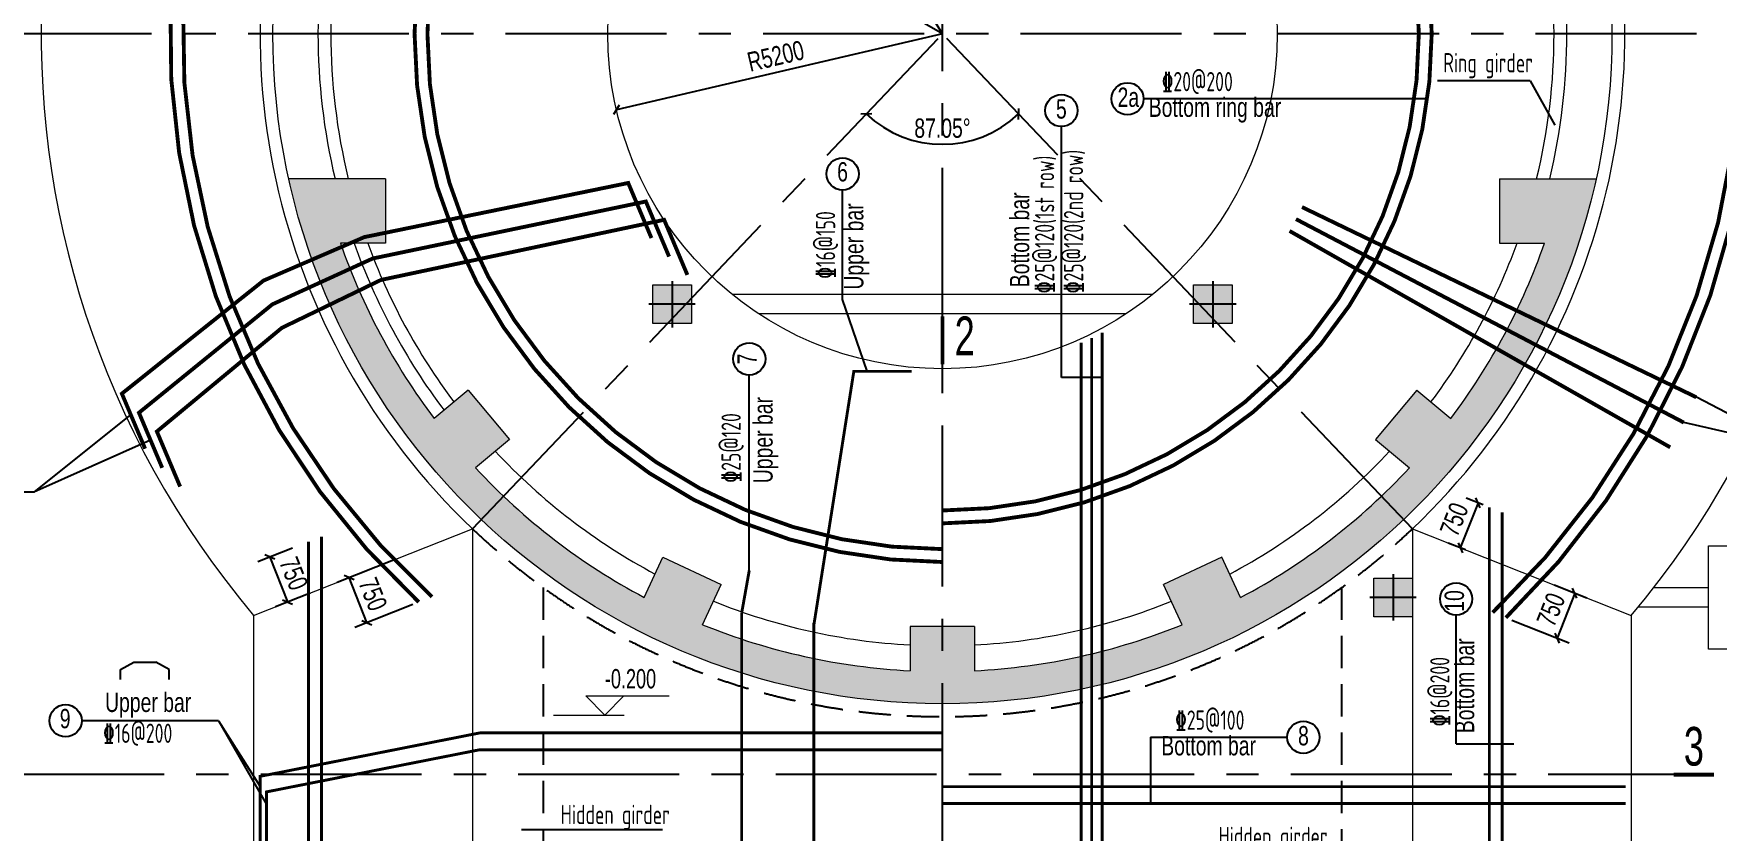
# Model space of a CAD drawing. Extents: x -84745 to 85, y -317996 to 13282.
# Drawn here: x -71066 to -44913, y -83177 to -70797 of the extents above; entities that cross this region are included whole.
import ezdxf
from ezdxf.enums import TextEntityAlignment as Align

# ---------------------------------------------------------------- set-up
doc = ezdxf.new("R2010")
doc.units = 0
doc.header["$LTSCALE"] = 2000
doc.header["$MEASUREMENT"] = 0
doc.linetypes.add('CENTER', pattern=[2, 1.25, -0.25, 0.25, -0.25])
doc.linetypes.add('HIDDEN', pattern=[0.375, 0.25, -0.125])
doc.layers.get('0').update_dxf_attribs({"linetype": 'CONTINUOUS'})
doc.layers.get('DEFPOINTS').update_dxf_attribs({"linetype": 'CONTINUOUS'})
for name, color, linetype in [('6', 1, 'CONTINUOUS'), ('S_01', 3, 'CONTINUOUS'), ('S_02_AXIS', 151, 'CENTER'), ('S_03_HIDD', 4, 'HIDDEN'), ('S_04', 2, 'CONTINUOUS'), ('S_05_DIMS', 7, 'CONTINUOUS'), ('S_07_LSHOW', 6, 'CONTINUOUS'), ('S_08_HATCH', 9, 'CONTINUOUS')]:
    doc.layers.add(name, color=color, linetype=linetype)
doc.layers.add('S_01_OUTL', color=3, linetype='CONTINUOUS', lineweight=0)
doc.layers.add('S_04_TEXT', color=2, linetype='CONTINUOUS', lineweight=0)
doc.styles.add('FS', font='kstxt.shx', dxfattribs={"width": 0.75, "bigfont": 'kshz.shx'})
doc.styles.add('KS', font='kstxt.shx', dxfattribs={"width": 0.75, "bigfont": 'kshz.shx'})
doc.styles.add('样3', font='tssdeng.shx', dxfattribs={"width": 0.7, "height": 300, "bigfont": 'tssdchn.shx'})
doc.dimstyles.new('KSDIM1', dxfattribs={"dimtxt": 300, "dimasz": 120, "dimexe": 200, "dimexo": 100, "dimgap": 100, "dimtad": 1, "dimdec": 0, "dimzin": 14, "dimdsep": 46, "dimtxsty": 'KS', "dimblk1": 'OBLIQUE', "dimblk2": 'OBLIQUE', "dimsah": 1, "dimcen": -900, "dimclrd": 7, "dimclre": 7, "dimclrt": 2, "dimazin": 3, "dimtfac": 1, "dimtdec": 0, "dimtix": 1, "dimtmove": 2, "dimatfit": 2, "dimfxl": 1, "dimtolj": 1, "dimtzin": 14, "dimlwd": -3, "dimarcsym": 0})

# ---------------------------------------------------------------- blocks, each defined once
blk = doc.blocks.new('_OBLIQUE')
at = {"color": 1}
blk.add_line((-0.5, -0.5), (0.5, 0.5), dxfattribs=at)
blk = doc.blocks.new('*D151')
at = {"layer": 'DEFPOINTS', "color": 0, "transparency": 16777216}
for p in [(-65967, -65616), (-56950, -70797)]:
    blk.add_point(p, dxfattribs=at)
at = {"layer": 'S_05_DIMS', "color": 7, "lineweight": -3, "transparency": 16777216}
blk.add_line((-56950, -70797), (-65967, -65616), dxfattribs=at)
at = {"layer": 'S_05_DIMS', "color": 7, "linetype": 'ByBlock', "lineweight": -3, "transparency": 16777216, "xscale": 120, "yscale": 120, "zscale": 120, "rotation": 150.1200263337986}
blk.add_blockref('_OBLIQUE', (-65967, -65616), dxfattribs=at)
at = {"layer": 'S_05_DIMS', "color": 2, "transparency": 16777216, "insert": (-61334, -67990), "char_height": 300, "attachment_point": 5, "rotation": 330.12, "style": 'KS'}
blk.add_mtext('\\A1;R10400', dxfattribs=at)
blk = doc.blocks.new('*D152')
at = {"layer": 'DEFPOINTS', "color": 0, "transparency": 16777216}
for p in [(-56950, -70797), (-62014, -71979)]:
    blk.add_point(p, dxfattribs=at)
at = {"layer": 'S_05_DIMS', "color": 7, "lineweight": -3, "transparency": 16777216}
blk.add_line((-56950, -70797), (-62014, -71979), dxfattribs=at)
at = {"layer": 'S_05_DIMS', "color": 7, "linetype": 'ByBlock', "lineweight": -3, "transparency": 16777216, "xscale": 120, "yscale": 120, "zscale": 120, "rotation": 193.1307914309726}
blk.add_blockref('_OBLIQUE', (-62014, -71979), dxfattribs=at)
at = {"layer": 'S_05_DIMS', "color": 2, "transparency": 16777216, "insert": (-59539, -71145), "char_height": 300, "attachment_point": 5, "rotation": 13.1308, "style": 'KS'}
blk.add_mtext('\\A1;R5200', dxfattribs=at)
blk = doc.blocks.new('*D153')
at = {"layer": 'DEFPOINTS', "color": 0, "transparency": 16777216}
for p in [(-64318, -58893), (-56950, -70797)]:
    blk.add_point(p, dxfattribs=at)
at = {"layer": 'S_05_DIMS', "color": 7, "lineweight": -3, "transparency": 16777216}
blk.add_line((-56950, -70797), (-64318, -58893), dxfattribs=at)
at = {"layer": 'S_05_DIMS', "color": 7, "linetype": 'ByBlock', "lineweight": -3, "transparency": 16777216, "xscale": 120, "yscale": 120, "zscale": 120, "rotation": 121.7566481055303}
blk.add_blockref('_OBLIQUE', (-64318, -58893), dxfattribs=at)
at = {"layer": 'S_05_DIMS', "color": 2, "transparency": 16777216, "insert": (-60421, -64714), "char_height": 300, "attachment_point": 5, "rotation": 301.7566, "style": 'KS'}
blk.add_mtext('\\A1;R14000', dxfattribs=at)
blk = doc.blocks.new('jxZ_W600XH600')
at = {"layer": 'S_07_LSHOW'}
blk.add_hatch(color=256, dxfattribs=at).paths.add_polyline_path([(-294, 294), (294, 294), (294, -294), (-294, -294)])
at = {"layer": 'S_01_OUTL'}
blk.add_lwpolyline([(-300, 300), (300, 300), (300, -300), (-300, -300), (-300, 300)], dxfattribs=at)
at = {"layer": 'S_02_AXIS'}
for p, q in [((0, 360), (0, -360)), ((360, 0), (-360, 0))]:
    blk.add_line(p, q, dxfattribs=at)
blk = doc.blocks.new('*D157')
at = {"layer": 'DEFPOINTS', "color": 0, "transparency": 16777216}
for p in [(-56950, -70797), (-56950, -70797), (-57380, -72460), (-64250, -78483), (-49650, -78483)]:
    blk.add_point(p, dxfattribs=at)
at = {"layer": 'S_05_DIMS', "color": 7, "lineweight": -3, "transparency": 16777216}
blk.add_arc((-56950, -70797), 1717, 226.4743, 313.5257, dxfattribs=at)
at = {"layer": 'S_05_DIMS', "color": 7, "linetype": 'ByBlock', "lineweight": -3, "transparency": 16777216, "xscale": 120, "yscale": 120, "zscale": 120}
for p, rotation in [((-58132, -72043), 136.4743495898798), ((-55767, -72043), 43.52565041012024)]:
    blk.add_blockref('_OBLIQUE', p, dxfattribs=dict(at, rotation=rotation))
at = {"layer": 'S_05_DIMS', "color": 2, "transparency": 16777216, "insert": (-56950, -72265), "char_height": 300, "attachment_point": 5, "style": 'KS'}
blk.add_mtext('\\A1;87.05%%d', dxfattribs=at)
blk = doc.blocks.new('*D164')
at = {"layer": 'DEFPOINTS', "color": 0, "transparency": 16777216}
for p in [(-65360, -78922), (-66167, -79240), (-65085, -79619)]:
    blk.add_point(p, dxfattribs=at)
at = {"layer": 'S_05_DIMS', "color": 7, "lineweight": -2, "transparency": 16777216}
for p, q in [((-65453, -78958), (-66353, -79314)), ((-65178, -79656), (-66077, -80011))]:
    blk.add_line(p, q, dxfattribs=at)
at = {"layer": 'S_05_DIMS', "color": 7, "lineweight": -3, "transparency": 16777216}
blk.add_line((-65891, -79938), (-66167, -79240), dxfattribs=at)
at = {"layer": 'S_05_DIMS', "color": 7, "linetype": 'ByBlock', "lineweight": -3, "transparency": 16777216, "xscale": 120, "yscale": 120, "zscale": 120}
for p, rotation in [((-66167, -79240), 111.5480118703559), ((-65891, -79938), 291.5480118703559)]:
    blk.add_blockref('_OBLIQUE', p, dxfattribs=dict(at, rotation=rotation))
at = {"layer": 'S_05_DIMS', "color": 2, "transparency": 16777216, "insert": (-65797, -79497), "char_height": 300, "attachment_point": 5, "rotation": 291.548, "style": 'KS'}
blk.add_mtext('\\A1;750', dxfattribs=at)
blk = doc.blocks.new('*D165')
at = {"layer": 'DEFPOINTS', "color": 0, "transparency": 16777216}
for p in [(-47540, -79316), (-48199, -79862), (-47403, -80177)]:
    blk.add_point(p, dxfattribs=at)
at = {"layer": 'S_05_DIMS', "color": 7, "lineweight": -2, "transparency": 16777216}
for p, q in [((-47447, -79353), (-46941, -79553)), ((-48106, -79899), (-47217, -80250))]:
    blk.add_line(p, q, dxfattribs=at)
at = {"layer": 'S_05_DIMS', "color": 7, "lineweight": -3, "transparency": 16777216}
blk.add_line((-47127, -79479), (-47403, -80177), dxfattribs=at)
at = {"layer": 'S_05_DIMS', "color": 7, "linetype": 'ByBlock', "lineweight": -3, "transparency": 16777216, "xscale": 120, "yscale": 120, "zscale": 120}
for p, rotation in [((-47127, -79479), 68.45198812964351), ((-47403, -80177), 248.4519881296435)]:
    blk.add_blockref('_OBLIQUE', p, dxfattribs=dict(at, rotation=rotation))
at = {"layer": 'S_05_DIMS', "color": 2, "transparency": 16777216, "insert": (-47497, -79736), "char_height": 300, "attachment_point": 5, "rotation": 68.452, "style": 'KS'}
blk.add_mtext('\\A1;750', dxfattribs=at)
blk = doc.blocks.new('*D168')
at = {"layer": 'DEFPOINTS', "color": 0, "transparency": 16777216}
for p in [(-66953, -78744), (-66678, -79442), (-67122, -79617)]:
    blk.add_point(p, dxfattribs=at)
at = {"layer": 'S_05_DIMS', "color": 7, "lineweight": -2, "transparency": 16777216}
for p, q in [((-67046, -78781), (-67583, -78993)), ((-66771, -79479), (-67308, -79691))]:
    blk.add_line(p, q, dxfattribs=at)
at = {"layer": 'S_05_DIMS', "color": 7, "lineweight": -3, "transparency": 16777216}
blk.add_line((-67397, -78920), (-67122, -79617), dxfattribs=at)
at = {"layer": 'S_05_DIMS', "color": 7, "linetype": 'ByBlock', "lineweight": -3, "transparency": 16777216, "xscale": 120, "yscale": 120, "zscale": 120}
for p, rotation in [((-67397, -78920), 111.5480118703598), ((-67122, -79617), 291.5480118703598)]:
    blk.add_blockref('_OBLIQUE', p, dxfattribs=dict(at, rotation=rotation))
at = {"layer": 'S_05_DIMS', "color": 2, "transparency": 16777216, "insert": (-67027, -79177), "char_height": 300, "attachment_point": 5, "rotation": 291.548, "style": 'KS'}
blk.add_mtext('\\A1;750', dxfattribs=at)
blk = doc.blocks.new('*D171')
at = {"layer": 'DEFPOINTS', "color": 0, "transparency": 16777216}
for p in [(-48455, -78148), (-48906, -78777), (-48731, -78846)]:
    blk.add_point(p, dxfattribs=at)
at = {"layer": 'S_05_DIMS', "color": 7, "lineweight": -3, "transparency": 16777216}
blk.add_line((-48630, -78079), (-48906, -78777), dxfattribs=at)
at = {"layer": 'S_05_DIMS', "color": 7, "lineweight": -2, "transparency": 16777216}
for p, q in [((-48548, -78112), (-48816, -78006)), ((-48824, -78809), (-49092, -78703))]:
    blk.add_line(p, q, dxfattribs=at)
at = {"layer": 'S_05_DIMS', "color": 7, "linetype": 'ByBlock', "lineweight": -3, "transparency": 16777216, "xscale": 120, "yscale": 120, "zscale": 120}
for p, rotation in [((-48630, -78079), 68.45198812964412), ((-48906, -78777), 248.4519881296441)]:
    blk.add_blockref('_OBLIQUE', p, dxfattribs=dict(at, rotation=rotation))
at = {"layer": 'S_05_DIMS', "color": 2, "transparency": 16777216, "insert": (-49000, -78336), "char_height": 300, "attachment_point": 5, "rotation": 68.452, "style": 'KS'}
blk.add_mtext('\\A1;750', dxfattribs=at)

msp = doc.modelspace()

# ---------------------------------------------------------------- hatches: boundary and pattern name
at = {"layer": 'S_08_HATCH'}
h = msp.add_hatch(color=6, dxfattribs=at)
h.dxf.hatch_style = 1
h.paths.add_polyline_path([(-66385.188, -73047.361), (-65603.443, -73047.361), (-65603.443, -74047.361), (-66089.087, -74047.361), (-66301.086, -74047.361, 0.078440306), (-64845.305, -76769.815), (-64691.896, -76641.089), (-64318.752, -76327.985), (-63675.964, -77094.029), (-64049.108, -77407.134), (-64202.517, -77535.859, 0.084016658), (-61581.484, -79547.048), (-61496.851, -79365.55), (-61290.991, -78924.083), (-60384.683, -79346.701), (-60590.543, -79788.168), (-60675.177, -79969.666, 0.084016658), (-57449.749, -80684.726), (-57449.749, -80484.466), (-57449.749, -79997.361), (-56449.749, -79997.361), (-56449.749, -80484.466), (-56449.749, -80684.726, 0.084016658), (-53224.322, -79969.666), (-53308.956, -79788.168), (-53514.815, -79346.701), (-52608.507, -78924.083), (-52402.648, -79365.55), (-52318.014, -79547.048, 0.084016658), (-49696.982, -77535.859), (-49850.39, -77407.134), (-50223.534, -77094.029), (-49580.747, -76327.985), (-49207.603, -76641.089), (-49054.194, -76769.815, 0.078440306), (-47598.412, -74047.361), (-47810.411, -74047.361), (-48296.055, -74047.361), (-48296.055, -73047.361), (-47514.311, -73047.361), (-46796.055, -73047.361, -0.80266355), (-67103.443, -73047.361)])

# ---------------------------------------------------------------- linework, layer by layer
for p, q in [((-47822.188, -71530.181), (-49257.647, -71530.181)), ((-47822.188, -71530.181), (-47439.789, -72215.502)), ((-49417.192, -71807.598), (-53825.012, -71807.598)), ((-55102.416, -76135.165), (-55102.416, -72239.656)), ((-58501.041, -74923.203), (-58501.041, -73223.75)), ((-58118.308, -76037.49), (-58501.041, -74923.203)), ((-59950.762, -79129.126), (-59950.762, -76095.378)), ((-54468.904, -76135.165), (-55102.416, -76135.165)), ((-43740.139, -77219.536), (-45238.354, -76440.342)), ((-69559.03, -76708.667), (-71061.873, -77911.91)), ((-43740.139, -77219.536), (-45435.273, -76831.998)), ((-69250.125, -77107.922), (-71061.873, -77911.91)), ((-71061.873, -77911.91), (-74340.026, -77911.91)), ((-48970.683, -81820.576), (-48970.683, -79820.381)), ((-68196.115, -81460.608), (-70320.372, -81460.608)), ((-68196.115, -81460.608), (-67549.386, -82483.659)), ((-68196.115, -81460.608), (-67450.794, -82762.8)), ((-53717.289, -81717.532), (-51593.032, -81717.532)), ((-53717.289, -81717.532), (-53717.289, -82744.242)), ((-48970.683, -81820.576), (-48075.414, -81820.576)), ((-63486.901, -83147.22), (-61299.313, -83147.22))]:
    msp.add_line(p, q)
for centre in [(-54075.012, -71807.598), (-55102.416, -71989.656), (-58501.041, -72973.75), (-59950.762, -75845.378), (-48970.683, -79570.381), (-70570.372, -81460.608), (-51343.032, -81717.532)]:
    msp.add_circle(centre, 250)
at = {"layer": '6', "const_width": 60}
for points in [[(-56949.749, -58197.361, -0.674567934), (-48198.534, -79862.472)], [(-56949.749, -58397.361, -0.677244763), (-48403.242, -79781.637)], [(-56949.749, -58797.361, 0.682918157), (-65084.661, -79619.107)], [(-56949.749, -58997.361, 0.685928252), (-64877.683, -79537.376)], [(-56949.749, -62597.361, 1), (-56949.749, -78997.361)], [(-56949.749, -62797.361, 1), (-56949.749, -78797.361)], [(-56949.749, -63197.361, -1), (-56949.749, -78397.361)], [(-56949.749, -63397.361, -1), (-56949.749, -78197.361)]]:
    msp.add_lwpolyline(points, format="xyb", dxfattribs=at)
at = {"layer": '6'}
for points in [[(-61469.825, -73969.277, 60, 60, 0), (-61830.782, -73114.164, 60, 60, 0), (-65930.633, -73954.486, 60, 60, 0), (-67496.262, -74629.433, 60, 60, 0), (-69696.073, -76384.012, 60, 60, 0), (-69335.115, -77239.124, 60, 0, 0)], [(-61196.044, -74256.823, 60, 60, 0), (-61557.002, -73401.71, 60, 60, 0), (-65800.672, -74286.719, 60, 60, 0), (-67357.865, -74997.565, 60, 60, 0), (-69430.604, -76680.366, 60, 60, 0), (-69069.646, -77535.478, 60, 60, 0)], [(-60911.986, -74541.175, 60, 60, 0), (-61272.944, -73686.063, 60, 60, 0), (-65670.711, -74618.953, 60, 60, 0), (-67209.743, -75361.892, 60, 60, 0), (-69152.438, -76971.236, 60, 60, 0), (-68791.481, -77826.349, 60, 60, 0)]]:
    msp.add_lwpolyline(points, format="xyseb", dxfattribs=at)
at = {"layer": '6', "const_width": 60}
for points in [[(-51364.315, -73488.628), (-45238.354, -76440.342)], [(-51458.23, -73675.418), (-45435.273, -76831.998)], [(-51558.39, -73858.936), (-45645.285, -77216.792)]]:
    msp.add_lwpolyline(points, dxfattribs=at)
at = {"layer": '6', "ltscale": 20, "const_width": 45}
for points in [[(-54793.904, -75595.27), (-54793.904, -88999.451)], [(-54631.404, -75518.894), (-54631.404, -89075.827)], [(-54468.904, -75435.573), (-54468.904, -89159.149)], [(-57428.919, -76037.49), (-58326.301, -76037.49), (-58947.486, -79976.765)], [(-48455.487, -78148.295), (-48455.487, -86446.427)], [(-48255.487, -78227.27), (-48255.487, -86367.451)], [(-66796.225, -78682.255), (-66796.225, -85912.467)], [(-66596.225, -78603.279), (-66596.225, -85991.442)], [(-59950.762, -79129.126), (-59950.762, -79129.126), (-60068.137, -79786.654)], [(-60068.137, -79786.654), (-60068.137, -84857.692), (-59816.793, -85567.32), (-59816.793, -85567.32)], [(-60068.137, -79821.687), (-60068.137, -84822.66)], [(-58947.486, -79941.733), (-58947.486, -84652.989), (-58854.007, -85326.999)], [(-56949.749, -82483.377), (-46338.016, -82483.377)], [(-46338.016, -82744.242), (-56949.749, -82744.242)]]:
    msp.add_lwpolyline(points, dxfattribs=at)
at = {"layer": '6', "ltscale": 20}
for points in [[(-56949.749, -81649.931, 45, 45, 0), (-64137.387, -81649.931, 45, 45, 0), (-67549.386, -82323.916, 45, 45, 0), (-67549.386, -83468.438, 45, 0, 0)], [(-56949.749, -81910.795, 45, 45, 0), (-64137.387, -81910.795, 45, 45, 0), (-67450.794, -82565.305, 45, 45, 0), (-67450.794, -83845.588, 45, 0, 0)]]:
    msp.add_lwpolyline(points, format="xyseb", dxfattribs=at)
at = {"layer": 'S_01'}
for p, q in [((-69714.96, -80663.41), (-69508.62, -80549.071)), ((-69508.62, -80549.071), (-69169.376, -80549.071)), ((-68963.035, -80663.41), (-69169.376, -80549.071)), ((-69714.96, -80818.907), (-69714.96, -80663.41)), ((-68963.035, -80818.907), (-68963.035, -80663.41))]:
    msp.add_line(p, q, dxfattribs=at)
at = {"layer": 'S_01', "const_width": 60}
for points in [[(-56949.749, -75927.861), (-56949.749, -75182.245)], [(-45592.067, -82297.361), (-44967.067, -82297.361)]]:
    msp.add_lwpolyline(points, dxfattribs=at)
at = {"layer": 'S_01_OUTL'}
for p, q in [((-65603.443, -73047.361), (-67103.443, -73047.361)), ((-65603.443, -73047.361), (-65603.443, -74047.361)), ((-48296.055, -73047.361), (-46796.055, -73047.361)), ((-48296.055, -73047.361), (-48296.055, -74047.361)), ((-65603.443, -74047.361), (-66301.086, -74047.361)), ((-48296.055, -74047.361), (-47598.412, -74047.361)), ((-53688.231, -74847.361), (-60211.267, -74847.361)), ((-54100.627, -75147.361), (-59798.872, -75147.361)), ((-64318.752, -76327.985), (-64845.305, -76769.815)), ((-64318.752, -76327.985), (-63675.964, -77094.029)), ((-49580.747, -76327.985), (-50223.534, -77094.029)), ((-49580.747, -76327.985), (-49054.194, -76769.815)), ((-63675.964, -77094.029), (-64202.517, -77535.859)), ((-50223.534, -77094.029), (-49696.982, -77535.859)), ((-67649.749, -79825.65), (-64249.749, -78483.062)), ((-64249.749, -78483.062), (-64249.749, -86111.66)), ((-49649.749, -78483.062), (-49649.749, -86111.66)), ((-49649.749, -78483.062), (-46249.749, -79825.65)), ((-61581.484, -79547.048), (-61290.991, -78924.083)), ((-61290.991, -78924.083), (-60384.683, -79346.701)), ((-52608.507, -78924.083), (-53514.815, -79346.701)), ((-52318.014, -79547.048), (-52608.507, -78924.083)), ((-60675.177, -79969.666), (-60384.683, -79346.701)), ((-53224.322, -79969.666), (-53514.815, -79346.701)), ((-45049.749, -79397.361), (-45902.578, -79397.361)), ((-45049.749, -79697.361), (-46142.807, -79697.361)), ((-67649.749, -79825.65), (-67649.749, -84769.072)), ((-57449.749, -79997.361), (-57449.749, -80684.726)), ((-56449.749, -79997.361), (-57449.749, -79997.361)), ((-56449.749, -79997.361), (-56449.749, -80684.726)), ((-46249.749, -79825.65), (-46249.749, -84769.072))]:
    msp.add_line(p, q, dxfattribs=at)
msp.add_lwpolyline([(-45049.749, -78747.361), (-43449.749, -78747.361), (-43449.749, -80347.361), (-45049.749, -80347.361)], close=True, dxfattribs=at)
for radius in [10400, 5200]:
    msp.add_circle((-56949.749, -70797.361), radius, dxfattribs=at)
for radius, start, end in [(14000, 319.8434878, 220.1565122), (10600, 313.5256504, 226.4743496), (9700, 166.5875802, 193.4124198), (9500, 166.2997665, 193.7002335), (9500, 346.2997665, 13.7002335), (9700, 346.5875802, 13.4124198), (9900, 199.1645833, 217.1050421), (9700, 199.5756725, 217.0452999), (9500, 200.0051901, 216.9830387), (9500, 323.0169613, 339.9948099), (9900, 322.8949579, 340.8354167), (9500, 223.0169613, 241.9830387), (9500, 298.0169613, 316.9830387), (9900, 222.8949579, 242.1050421), (9900, 297.8949579, 317.1050421), (9500, 248.0169613, 266.9830387), (9500, 273.0169613, 291.9830387), (9900, 247.8949579, 267.1050421), (9900, 272.8949579, 292.1050421)]:
    msp.add_arc((-56949.749, -70797.361), radius, start, end, dxfattribs=at)
at = {"layer": 'S_02_AXIS'}
for p, q in [((-56949.749, -111377.813), (-56949.749, -55584.736)), ((-41236.177, -70797.361), (-72663.321, -70797.361)), ((-64249.749, -78483.062), (-56949.749, -70797.361)), ((-49649.749, -78483.062), (-56949.749, -70797.361)), ((-37039.702, -82297.361), (-72325.98, -82297.361))]:
    msp.add_line(p, q, dxfattribs=at)
at = {"layer": 'S_03_HIDD'}
for p, q in [((-63149.749, -79395.035), (-63149.749, -85199.687)), ((-50749.749, -79395.035), (-50749.749, -85199.687))]:
    msp.add_line(p, q, dxfattribs=at)
msp.add_arc((-56949.749, -70797.361), 10600, 226.4743496, 313.5256504, dxfattribs=at)
at = {"layer": 'S_04_TEXT'}
for points in [[(-61896.546, -81076.342), (-62193.531, -81373.326), (-62490.516, -81076.342), (-61196.546, -81076.342)], [(-62993.531, -81373.326), (-61893.531, -81373.326)]]:
    msp.add_lwpolyline(points, dxfattribs=at)

# ---------------------------------------------------------------- block references
for p in [(-61149.749, -74997.361), (-52749.749, -74997.361), (-49949.749, -79547.361)]:
    msp.add_blockref('jxZ_W600XH600', p)

# ---------------------------------------------------------------- texts
for s, style, width, p in [('Ring girder', '样3', 0.7, (-49170.798, -71397.894)), ('%%13220@200', '样3', 0.7, (-53542.226, -71690.978)), ('2a', 'FS', 0.75, (-54229.452, -71933.121)), ('5', 'FS', 0.75, (-55186.444, -72115.18)), ('Bottom ring bar', 'FS', 0.75, (-53745.043, -72088.431)), ('6', 'FS', 0.75, (-58585.069, -73090.534)), ('Upper bar', 'FS', 0.75, (-69956.964, -81324.601)), ('9', 'FS', 0.75, (-70660.593, -81577.392)), ('%%13225@100', '样3', 0.7, (-53333.946, -81600.912)), ('%%13216@200', '样3', 0.7, (-69986.965, -81805.46)), ('8', 'FS', 0.75, (-51425.888, -81843.055)), ('Bottom bar', 'FS', 0.75, (-53550.975, -81998.365)), ('Hidden girder', '样3', 0.7, (-62879.28, -83065.334)), ('Hidden girder', '样3', 0.7, (-52660.661, -83406.506))]:
    msp.add_text(s, height=300, dxfattribs=dict(style=style, width=width)).set_placement(p)
for s, style, width, p in [('%%13225@120(2nd row)', '样3', 0.7, (-54763.372, -74823.861)), ('%%13225@120(1st row)', '样3', 0.7, (-55212.669, -74823.861)), ('Upper bar', 'FS', 0.75, (-58178.264, -74768.941)), ('Bottom bar', 'FS', 0.75, (-55602.196, -74732.847)), ('%%13216@150', '样3', 0.7, (-58615.816, -74598.868)), ('7', 'FS', 0.75, (-59833.978, -75929.406)), ('Upper bar', 'FS', 0.75, (-59587.923, -77773.962)), ('%%13225@120', '样3', 0.7, (-60082.114, -77761.99)), ('10', 'FS', 0.75, (-48848.806, -79768.809)), ('Bottom bar', 'FS', 0.75, (-48689.85, -81654.261)), ('%%13216@200', '样3', 0.7, (-49073.8, -81545.135))]:
    msp.add_text(s, height=300, rotation=90, dxfattribs=dict(style=style, width=width)).set_placement(p)
at = {"layer": 'S_04', "style": 'KS', "width": 0.7}
for s, p in [('2', (-56604.01, -75487.661)), ('3', (-45277.343, -81857.16))]:
    msp.add_text(s, height=600, dxfattribs=at).set_placement(p, align=Align.MIDDLE_CENTER)
at = {"layer": 'S_04_TEXT', "style": 'KS', "width": 0.7}
msp.add_text('-0.200', height=300, dxfattribs=at).set_placement((-62193.531, -80958.326))

# ---------------------------------------------------------------- dimensions: what is measured, and where the dimension line sits
at = {"layer": 'S_05_DIMS'}
for mpoint, picture, middle in [((-64318.125, -58893.284), '*D153', (-60421.365, -64713.744)), ((-65967.287, -65616.24), '*D151', (-61333.972, -67990.033)), ((-62013.79, -71978.669), '*D152', (-59538.563, -71144.551))]:
    dim = msp.add_radius_dim(center=(-56949.749, -70797.361), mpoint=mpoint, dimstyle='KSDIM1', override={"dimzin": 8}, dxfattribs=at)
    dim.commit()
    dim.dimension.update_dxf_attribs({"geometry": picture, "text_midpoint": middle})
dim = msp.add_angular_dim_2l(base=(-57379.996, -72459.977), line1=((-49649.749, -78483.062), (-56949.749, -70797.361)), line2=((-64249.749, -78483.062), (-56949.749, -70797.361)), dimstyle='KSDIM1', override={"dimzin": 8}, dxfattribs=at)
dim.commit()
dim.dimension.update_dxf_attribs({"geometry": '*D157', "text_midpoint": (-56949.749, -72264.744)})
for p1, p2, distance, picture, middle in [((-48455.487, -78148.295), (-48730.947, -78845.877), -187.706, '*D171', (-49000.332, -78336.325)), ((-66953.291, -78744.277), (-66677.831, -79441.86), -477.45, '*D168', (-67027.114, -79176.606)), ((-65084.661, -79619.107), (-65360.122, -78921.524), 867.403, '*D164', (-65796.644, -79497.076))]:
    dim = msp.add_aligned_dim(p1=p1, p2=p2, distance=distance, dimstyle='KSDIM1', override={"dimzin": 8}, dxfattribs=at)
    dim.commit()
    dim.dimension.update_dxf_attribs({"geometry": picture, "text_midpoint": middle})
dim = msp.add_linear_dim(base=(-47402.596, -80176.771), p1=(-47539.712, -79316.271), p2=(-48198.534, -79862.472), angle=248.4519881, dimstyle='KSDIM1', override={"dimzin": 8}, dxfattribs=at)
dim.commit()
dim.dimension.update_dxf_attribs({"geometry": '*D165', "text_midpoint": (-47497.393, -79736.159)})

doc.saveas('drawing.dxf')
